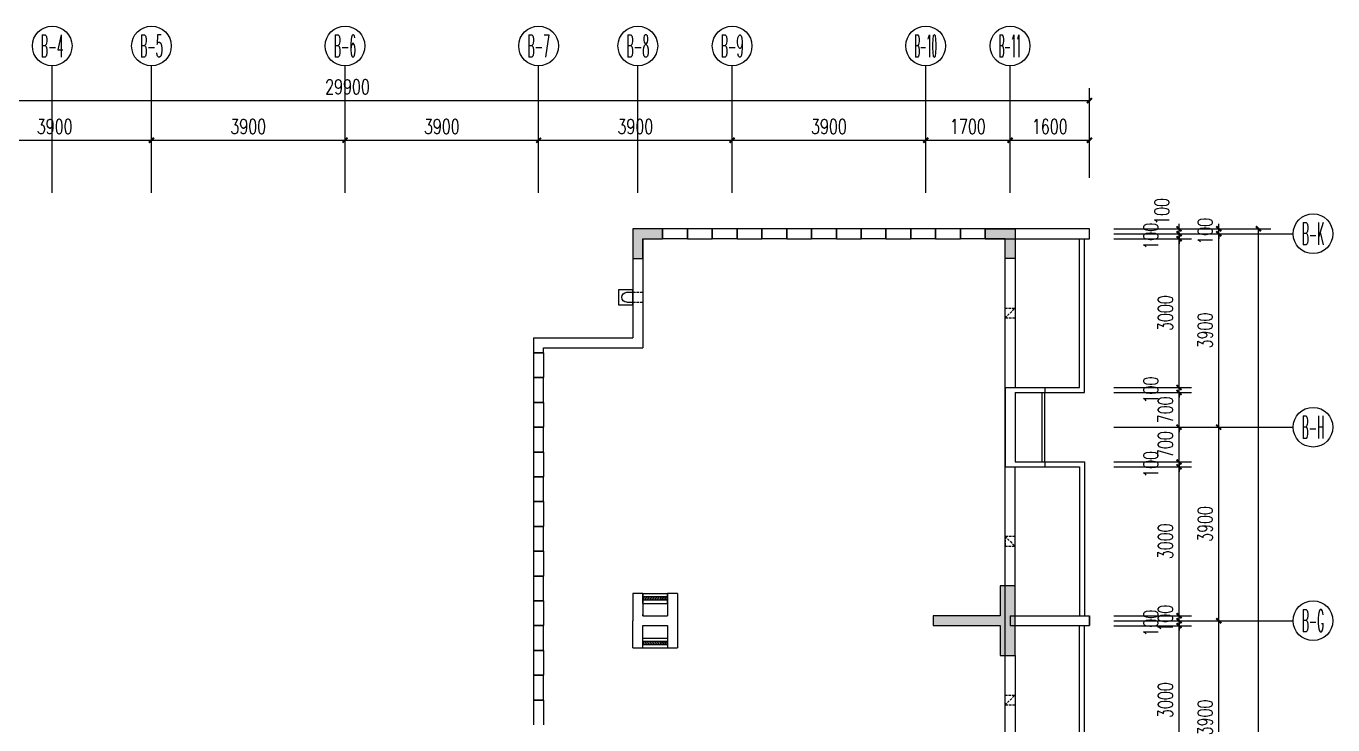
# Model space of a CAD drawing. Extents: x -41969 to 449372, y 65390 to 759577.
# Drawn here: x 383362 to 409691, y 728532 to 742617 of the extents above; entities that cross this region are included whole.
import ezdxf
from ezdxf.enums import TextEntityAlignment as Align

# ---------------------------------------------------------------- set-up
doc = ezdxf.new("R2010")
doc.units = 0
doc.header["$LTSCALE"] = 1000
doc.header["$MEASUREMENT"] = 0
doc.linetypes.add('DASH', pattern=[0.35, 0.25, -0.1])
for name, color, linetype in [('AXIS', 253, 'Continuous'), ('jg新结构柱', 9, 'Continuous'), ('jz', 7, 'Continuous'), ('WALL', 7, 'Continuous'), ('WINDOW', 2, 'Continuous'), ('结构柱', 8, 'Continuous')]:
    doc.layers.add(name, color=color, linetype=linetype)
doc.styles.add('_TCH_AXIS', font='COMPLEX', dxfattribs={"bigfont": 'GBCBIG'})
doc.styles.add('_TCH_DIM_T3', font='SIMPLEX', dxfattribs={"width": 0.705882, "bigfont": 'GBCBIG'})
doc.dimstyles.new('_TCH_ARCH&&100', dxfattribs={"dimtxt": 297.5, "dimasz": 100, "dimexe": 250, "dimexo": 300, "dimgap": 126.25, "dimtad": 1, "dimdec": 0, "dimzin": 0, "dimdsep": 46, "dimtxsty": '_TCH_DIM_T3', "dimblk": 'ARCHTICK', "dimcen": 0.09, "dimclrt": 7, "dimazin": 2, "dimtfac": 1, "dimtdec": 0, "dimtix": 1, "dimtmove": 2, "dimatfit": 3, "dimfxl": 0, "dimtolj": 1, "dimtzin": 0, "dimarcsym": 0})

# ---------------------------------------------------------------- blocks, each defined once
blk = doc.blocks.new('A$C48E458F6')
at = {"linetype": 'DASH', "ltscale": 0.2}
for p, q in [((-100, -7), (-100, 187)), ((100, -7), (100, 187))]:
    blk.add_line(p, q, dxfattribs=at)
for p, q in [((-100, -130), (-100, -7)), ((100, -130), (100, -7))]:
    blk.add_line(p, q)
blk.add_lwpolyline([(-150, -7), (150, -7), (150, -300), (-150, -300)], close=True)
blk.add_arc((0, -130), 100, 180, 0)
blk = doc.blocks.new('_ArchTick')
at = {"color": 0, "linetype": 'ByBlock', "const_width": 0.4}
blk.add_lwpolyline([(-0.5, -0.5), (0.5, 0.5)], dxfattribs=at)
blk = doc.blocks.new('*D139')
at = {"layer": 'AXIS', "color": 0, "lineweight": -2}
for p, q in [((405277, 730532), (406841, 730532)), ((406591, 727532), (406591, 730532)), ((405277, 727532), (406841, 727532))]:
    blk.add_line(p, q, dxfattribs=at)
at = {"layer": 'Defpoints', "color": 0}
for p in [(404977, 730532), (406591, 730532), (404977, 727532)]:
    blk.add_point(p, dxfattribs=at)
at = {"layer": 'AXIS', "color": 0, "lineweight": -2, "xscale": 100, "yscale": 100, "zscale": 100}
for p, rotation in [((406591, 730532), 90), ((406591, 727532), 270)]:
    blk.add_blockref('_ArchTick', p, dxfattribs=dict(at, rotation=rotation))
at = {"layer": 'AXIS', "color": 7, "insert": (406316, 729032), "char_height": 297.5, "attachment_point": 5, "rotation": 90, "style": '_TCH_DIM_T3'}
blk.add_mtext('\\A1;3000', dxfattribs=at)
blk = doc.blocks.new('*D140')
at = {"layer": 'AXIS', "color": 0, "lineweight": -2}
for p, q in [((405277, 730632), (406841, 730632)), ((406591, 730632), (406591, 730732)), ((406591, 730532), (406591, 730632)), ((405277, 730532), (406841, 730532)), ((406591, 730532), (406591, 730432))]:
    blk.add_line(p, q, dxfattribs=at)
at = {"layer": 'Defpoints', "color": 0}
for p in [(404977, 730632), (406591, 730632), (404977, 730532)]:
    blk.add_point(p, dxfattribs=at)
at = {"layer": 'AXIS', "color": 0, "lineweight": -2, "xscale": 100, "yscale": 100, "zscale": 100}
for p, rotation in [((406591, 730632), 270), ((406591, 730532), 90)]:
    blk.add_blockref('_ArchTick', p, dxfattribs=dict(at, rotation=rotation))
at = {"layer": 'AXIS', "color": 7, "insert": (406023, 730582), "char_height": 297.5, "attachment_point": 5, "rotation": 90, "style": '_TCH_DIM_T3'}
blk.add_mtext('\\A1;100', dxfattribs=at)
blk = doc.blocks.new('*D141')
at = {"layer": 'AXIS', "color": 0, "lineweight": -2}
for p, q in [((405277, 730732), (406841, 730732)), ((405277, 730632), (406841, 730632)), ((406591, 730732), (406591, 730832)), ((406591, 730632), (406591, 730732)), ((406591, 730632), (406591, 730532))]:
    blk.add_line(p, q, dxfattribs=at)
at = {"layer": 'Defpoints', "color": 0}
for p in [(404977, 730732), (404977, 730632), (406591, 730732)]:
    blk.add_point(p, dxfattribs=at)
at = {"layer": 'AXIS', "color": 0, "lineweight": -2, "xscale": 100, "yscale": 100, "zscale": 100}
for p, rotation in [((406591, 730732), 270), ((406591, 730632), 90)]:
    blk.add_blockref('_ArchTick', p, dxfattribs=dict(at, rotation=rotation))
at = {"layer": 'AXIS', "color": 7, "insert": (406316, 730682), "char_height": 297.5, "attachment_point": 5, "rotation": 90, "style": '_TCH_DIM_T3'}
blk.add_mtext('\\A1;100', dxfattribs=at)
blk = doc.blocks.new('*D142')
at = {"layer": 'AXIS', "color": 0, "lineweight": -2}
for p, q in [((405277, 733732), (406841, 733732)), ((406591, 730732), (406591, 733732)), ((405277, 730732), (406841, 730732))]:
    blk.add_line(p, q, dxfattribs=at)
at = {"layer": 'Defpoints', "color": 0}
for p in [(404977, 733732), (406591, 733732), (404977, 730732)]:
    blk.add_point(p, dxfattribs=at)
at = {"layer": 'AXIS', "color": 0, "lineweight": -2, "xscale": 100, "yscale": 100, "zscale": 100}
for p, rotation in [((406591, 733732), 90), ((406591, 730732), 270)]:
    blk.add_blockref('_ArchTick', p, dxfattribs=dict(at, rotation=rotation))
at = {"layer": 'AXIS', "color": 7, "insert": (406316, 732232), "char_height": 297.5, "attachment_point": 5, "rotation": 90, "style": '_TCH_DIM_T3'}
blk.add_mtext('\\A1;3000', dxfattribs=at)
blk = doc.blocks.new('*D143')
at = {"layer": 'AXIS', "color": 0, "lineweight": -2}
for p, q in [((405277, 733832), (406841, 733832)), ((406591, 733832), (406591, 733932)), ((406591, 733732), (406591, 733832)), ((405277, 733732), (406841, 733732)), ((406591, 733732), (406591, 733632))]:
    blk.add_line(p, q, dxfattribs=at)
at = {"layer": 'Defpoints', "color": 0}
for p in [(404977, 733832), (406591, 733832), (404977, 733732)]:
    blk.add_point(p, dxfattribs=at)
at = {"layer": 'AXIS', "color": 0, "lineweight": -2, "xscale": 100, "yscale": 100, "zscale": 100}
for p, rotation in [((406591, 733832), 270), ((406591, 733732), 90)]:
    blk.add_blockref('_ArchTick', p, dxfattribs=dict(at, rotation=rotation))
at = {"layer": 'AXIS', "color": 7, "insert": (406023, 733782), "char_height": 297.5, "attachment_point": 5, "rotation": 90, "style": '_TCH_DIM_T3'}
blk.add_mtext('\\A1;100', dxfattribs=at)
blk = doc.blocks.new('*D144')
at = {"layer": 'AXIS', "color": 0, "lineweight": -2}
for p, q in [((406591, 734532), (406591, 734632)), ((405277, 734532), (406841, 734532)), ((406591, 733832), (406591, 734532)), ((405277, 733832), (406841, 733832)), ((406591, 733832), (406591, 733732))]:
    blk.add_line(p, q, dxfattribs=at)
at = {"layer": 'Defpoints', "color": 0}
for p in [(404977, 734532), (406591, 734532), (404977, 733832)]:
    blk.add_point(p, dxfattribs=at)
at = {"layer": 'AXIS', "color": 0, "lineweight": -2, "xscale": 100, "yscale": 100, "zscale": 100}
for p, rotation in [((406591, 734532), 270), ((406591, 733832), 90)]:
    blk.add_blockref('_ArchTick', p, dxfattribs=dict(at, rotation=rotation))
at = {"layer": 'AXIS', "color": 7, "insert": (406316, 734182), "char_height": 297.5, "attachment_point": 5, "rotation": 90, "style": '_TCH_DIM_T3'}
blk.add_mtext('\\A1;700', dxfattribs=at)
blk = doc.blocks.new('*D145')
at = {"layer": 'AXIS', "color": 0, "lineweight": -2}
for p, q in [((405277, 735232), (406841, 735232)), ((406591, 735232), (406591, 735332)), ((406591, 734532), (406591, 735232)), ((405277, 734532), (406841, 734532)), ((406591, 734532), (406591, 734432))]:
    blk.add_line(p, q, dxfattribs=at)
at = {"layer": 'Defpoints', "color": 0}
for p in [(404977, 735232), (406591, 735232), (404977, 734532)]:
    blk.add_point(p, dxfattribs=at)
at = {"layer": 'AXIS', "color": 0, "lineweight": -2, "xscale": 100, "yscale": 100, "zscale": 100}
for p, rotation in [((406591, 735232), 270), ((406591, 734532), 90)]:
    blk.add_blockref('_ArchTick', p, dxfattribs=dict(at, rotation=rotation))
at = {"layer": 'AXIS', "color": 7, "insert": (406316, 734882), "char_height": 297.5, "attachment_point": 5, "rotation": 90, "style": '_TCH_DIM_T3'}
blk.add_mtext('\\A1;700', dxfattribs=at)
blk = doc.blocks.new('*D146')
at = {"layer": 'AXIS', "color": 0, "lineweight": -2}
for p, q in [((406591, 735332), (406591, 735432)), ((405277, 735332), (406841, 735332)), ((405277, 735232), (406841, 735232)), ((406591, 735232), (406591, 735332)), ((406591, 735232), (406591, 735132))]:
    blk.add_line(p, q, dxfattribs=at)
at = {"layer": 'Defpoints', "color": 0}
for p in [(404977, 735332), (404977, 735232), (406591, 735332)]:
    blk.add_point(p, dxfattribs=at)
at = {"layer": 'AXIS', "color": 0, "lineweight": -2, "xscale": 100, "yscale": 100, "zscale": 100}
for p, rotation in [((406591, 735332), 270), ((406591, 735232), 90)]:
    blk.add_blockref('_ArchTick', p, dxfattribs=dict(at, rotation=rotation))
at = {"layer": 'AXIS', "color": 7, "insert": (406023, 735282), "char_height": 297.5, "attachment_point": 5, "rotation": 90, "style": '_TCH_DIM_T3'}
blk.add_mtext('\\A1;100', dxfattribs=at)
blk = doc.blocks.new('*D147')
at = {"layer": 'AXIS', "color": 0, "lineweight": -2}
for p, q in [((405277, 738332), (406841, 738332)), ((406591, 735332), (406591, 738332)), ((405277, 735332), (406841, 735332))]:
    blk.add_line(p, q, dxfattribs=at)
at = {"layer": 'Defpoints', "color": 0}
for p in [(404977, 738332), (406591, 738332), (404977, 735332)]:
    blk.add_point(p, dxfattribs=at)
at = {"layer": 'AXIS', "color": 0, "lineweight": -2, "xscale": 100, "yscale": 100, "zscale": 100}
for p, rotation in [((406591, 738332), 90), ((406591, 735332), 270)]:
    blk.add_blockref('_ArchTick', p, dxfattribs=dict(at, rotation=rotation))
at = {"layer": 'AXIS', "color": 7, "insert": (406316, 736832), "char_height": 297.5, "attachment_point": 5, "rotation": 90, "style": '_TCH_DIM_T3'}
blk.add_mtext('\\A1;3000', dxfattribs=at)
blk = doc.blocks.new('*D148')
at = {"layer": 'AXIS', "color": 0, "lineweight": -2}
for p, q in [((406591, 738432), (406591, 738532)), ((405277, 738432), (406841, 738432)), ((405277, 738332), (406841, 738332)), ((406591, 738332), (406591, 738432)), ((406591, 738332), (406591, 738232))]:
    blk.add_line(p, q, dxfattribs=at)
at = {"layer": 'Defpoints', "color": 0}
for p in [(404977, 738432), (404977, 738332), (406591, 738432)]:
    blk.add_point(p, dxfattribs=at)
at = {"layer": 'AXIS', "color": 0, "lineweight": -2, "xscale": 100, "yscale": 100, "zscale": 100}
for p, rotation in [((406591, 738432), 270), ((406591, 738332), 90)]:
    blk.add_blockref('_ArchTick', p, dxfattribs=dict(at, rotation=rotation))
at = {"layer": 'AXIS', "color": 7, "insert": (406023, 738382), "char_height": 297.5, "attachment_point": 5, "rotation": 90, "style": '_TCH_DIM_T3'}
blk.add_mtext('\\A1;100', dxfattribs=at)
blk = doc.blocks.new('*D149')
at = {"layer": 'AXIS', "color": 0, "lineweight": -2}
for p, q in [((405277, 738532), (406841, 738532)), ((406591, 738532), (406591, 738632)), ((406591, 738432), (406591, 738532)), ((405277, 738432), (406841, 738432)), ((406591, 738432), (406591, 738332))]:
    blk.add_line(p, q, dxfattribs=at)
at = {"layer": 'Defpoints', "color": 0}
for p in [(404977, 738532), (406591, 738532), (404977, 738432)]:
    blk.add_point(p, dxfattribs=at)
at = {"layer": 'AXIS', "color": 0, "lineweight": -2, "xscale": 100, "yscale": 100, "zscale": 100}
for p, rotation in [((406591, 738532), 270), ((406591, 738432), 90)]:
    blk.add_blockref('_ArchTick', p, dxfattribs=dict(at, rotation=rotation))
at = {"layer": 'AXIS', "color": 7, "insert": (406246, 738882), "char_height": 297.5, "attachment_point": 5, "rotation": 90, "style": '_TCH_DIM_T3'}
blk.add_mtext('\\A1;100', dxfattribs=at)
blk = doc.blocks.new('*D266')
at = {"layer": 'AXIS', "color": 0, "lineweight": -2}
for p, q in [((381987, 739557), (381987, 740567)), ((385887, 739557), (385887, 740567)), ((381987, 740317), (385887, 740317))]:
    blk.add_line(p, q, dxfattribs=at)
at = {"layer": 'Defpoints', "color": 0}
for p in [(385887, 740317), (381987, 739257), (385887, 739257)]:
    blk.add_point(p, dxfattribs=at)
at = {"layer": 'AXIS', "color": 0, "lineweight": -2, "xscale": 100, "yscale": 100, "zscale": 100, "rotation": 180}
blk.add_blockref('_ArchTick', (381987, 740317), dxfattribs=at)
at = {"layer": 'AXIS', "color": 0, "lineweight": -2, "xscale": 100, "yscale": 100, "zscale": 100}
blk.add_blockref('_ArchTick', (385887, 740317), dxfattribs=at)
at = {"layer": 'AXIS', "color": 7, "insert": (383937, 740592), "char_height": 297.5, "attachment_point": 5, "style": '_TCH_DIM_T3'}
blk.add_mtext('\\A1;3900', dxfattribs=at)
blk = doc.blocks.new('*D267')
at = {"layer": 'AXIS', "color": 0, "lineweight": -2}
for p, q in [((385887, 739557), (385887, 740567)), ((389787, 739557), (389787, 740567)), ((385887, 740317), (389787, 740317))]:
    blk.add_line(p, q, dxfattribs=at)
at = {"layer": 'Defpoints', "color": 0}
for p in [(389787, 740317), (385887, 739257), (389787, 739257)]:
    blk.add_point(p, dxfattribs=at)
at = {"layer": 'AXIS', "color": 0, "lineweight": -2, "xscale": 100, "yscale": 100, "zscale": 100, "rotation": 180}
blk.add_blockref('_ArchTick', (385887, 740317), dxfattribs=at)
at = {"layer": 'AXIS', "color": 0, "lineweight": -2, "xscale": 100, "yscale": 100, "zscale": 100}
blk.add_blockref('_ArchTick', (389787, 740317), dxfattribs=at)
at = {"layer": 'AXIS', "color": 7, "insert": (387837, 740592), "char_height": 297.5, "attachment_point": 5, "style": '_TCH_DIM_T3'}
blk.add_mtext('\\A1;3900', dxfattribs=at)
blk = doc.blocks.new('*D268')
at = {"layer": 'AXIS', "color": 0, "lineweight": -2}
for p, q in [((389787, 739557), (389787, 740567)), ((393687, 739557), (393687, 740567)), ((389787, 740317), (393687, 740317))]:
    blk.add_line(p, q, dxfattribs=at)
at = {"layer": 'Defpoints', "color": 0}
for p in [(393687, 740317), (389787, 739257), (393687, 739257)]:
    blk.add_point(p, dxfattribs=at)
at = {"layer": 'AXIS', "color": 0, "lineweight": -2, "xscale": 100, "yscale": 100, "zscale": 100, "rotation": 180}
blk.add_blockref('_ArchTick', (389787, 740317), dxfattribs=at)
at = {"layer": 'AXIS', "color": 0, "lineweight": -2, "xscale": 100, "yscale": 100, "zscale": 100}
blk.add_blockref('_ArchTick', (393687, 740317), dxfattribs=at)
at = {"layer": 'AXIS', "color": 7, "insert": (391737, 740592), "char_height": 297.5, "attachment_point": 5, "style": '_TCH_DIM_T3'}
blk.add_mtext('\\A1;3900', dxfattribs=at)
blk = doc.blocks.new('*D269')
at = {"layer": 'AXIS', "color": 0, "lineweight": -2}
for p, q in [((393687, 739557), (393687, 740567)), ((397587, 739557), (397587, 740567)), ((393687, 740317), (397587, 740317))]:
    blk.add_line(p, q, dxfattribs=at)
at = {"layer": 'Defpoints', "color": 0}
for p in [(397587, 740317), (393687, 739257), (397587, 739257)]:
    blk.add_point(p, dxfattribs=at)
at = {"layer": 'AXIS', "color": 0, "lineweight": -2, "xscale": 100, "yscale": 100, "zscale": 100, "rotation": 180}
blk.add_blockref('_ArchTick', (393687, 740317), dxfattribs=at)
at = {"layer": 'AXIS', "color": 0, "lineweight": -2, "xscale": 100, "yscale": 100, "zscale": 100}
blk.add_blockref('_ArchTick', (397587, 740317), dxfattribs=at)
at = {"layer": 'AXIS', "color": 7, "insert": (395637, 740592), "char_height": 297.5, "attachment_point": 5, "style": '_TCH_DIM_T3'}
blk.add_mtext('\\A1;3900', dxfattribs=at)
blk = doc.blocks.new('*D270')
at = {"layer": 'AXIS', "color": 0, "lineweight": -2}
for p, q in [((397587, 739557), (397587, 740567)), ((401487, 739557), (401487, 740567)), ((397587, 740317), (401487, 740317))]:
    blk.add_line(p, q, dxfattribs=at)
at = {"layer": 'Defpoints', "color": 0}
for p in [(401487, 740317), (397587, 739257), (401487, 739257)]:
    blk.add_point(p, dxfattribs=at)
at = {"layer": 'AXIS', "color": 0, "lineweight": -2, "xscale": 100, "yscale": 100, "zscale": 100, "rotation": 180}
blk.add_blockref('_ArchTick', (397587, 740317), dxfattribs=at)
at = {"layer": 'AXIS', "color": 0, "lineweight": -2, "xscale": 100, "yscale": 100, "zscale": 100}
blk.add_blockref('_ArchTick', (401487, 740317), dxfattribs=at)
at = {"layer": 'AXIS', "color": 7, "insert": (399537, 740592), "char_height": 297.5, "attachment_point": 5, "style": '_TCH_DIM_T3'}
blk.add_mtext('\\A1;3900', dxfattribs=at)
blk = doc.blocks.new('*D271')
at = {"layer": 'AXIS', "color": 0, "lineweight": -2}
for p, q in [((401487, 739557), (401487, 740567)), ((403187, 739557), (403187, 740567)), ((401487, 740317), (403187, 740317))]:
    blk.add_line(p, q, dxfattribs=at)
at = {"layer": 'Defpoints', "color": 0}
for p in [(403187, 740317), (401487, 739257), (403187, 739257)]:
    blk.add_point(p, dxfattribs=at)
at = {"layer": 'AXIS', "color": 0, "lineweight": -2, "xscale": 100, "yscale": 100, "zscale": 100, "rotation": 180}
blk.add_blockref('_ArchTick', (401487, 740317), dxfattribs=at)
at = {"layer": 'AXIS', "color": 0, "lineweight": -2, "xscale": 100, "yscale": 100, "zscale": 100}
blk.add_blockref('_ArchTick', (403187, 740317), dxfattribs=at)
at = {"layer": 'AXIS', "color": 7, "insert": (402337, 740592), "char_height": 297.5, "attachment_point": 5, "style": '_TCH_DIM_T3'}
blk.add_mtext('\\A1;1700', dxfattribs=at)
blk = doc.blocks.new('*D272')
at = {"layer": 'AXIS', "color": 0, "lineweight": -2}
for p, q in [((403187, 739557), (403187, 740567)), ((404787, 739557), (404787, 740567)), ((403187, 740317), (404787, 740317))]:
    blk.add_line(p, q, dxfattribs=at)
at = {"layer": 'Defpoints', "color": 0}
for p in [(404787, 740317), (403187, 739257), (404787, 739257)]:
    blk.add_point(p, dxfattribs=at)
at = {"layer": 'AXIS', "color": 0, "lineweight": -2, "xscale": 100, "yscale": 100, "zscale": 100, "rotation": 180}
blk.add_blockref('_ArchTick', (403187, 740317), dxfattribs=at)
at = {"layer": 'AXIS', "color": 0, "lineweight": -2, "xscale": 100, "yscale": 100, "zscale": 100}
blk.add_blockref('_ArchTick', (404787, 740317), dxfattribs=at)
at = {"layer": 'AXIS', "color": 7, "insert": (403987, 740592), "char_height": 297.5, "attachment_point": 5, "style": '_TCH_DIM_T3'}
blk.add_mtext('\\A1;1600', dxfattribs=at)
blk = doc.blocks.new('*D273')
at = {"layer": 'AXIS', "color": 0, "lineweight": -2}
for p, q in [((374887, 739557), (374887, 741367)), ((404787, 739557), (404787, 741367)), ((374887, 741117), (404787, 741117))]:
    blk.add_line(p, q, dxfattribs=at)
at = {"layer": 'Defpoints', "color": 0}
for p in [(404787, 741117), (374887, 739257), (404787, 739257)]:
    blk.add_point(p, dxfattribs=at)
at = {"layer": 'AXIS', "color": 0, "lineweight": -2, "xscale": 100, "yscale": 100, "zscale": 100, "rotation": 180}
blk.add_blockref('_ArchTick', (374887, 741117), dxfattribs=at)
at = {"layer": 'AXIS', "color": 0, "lineweight": -2, "xscale": 100, "yscale": 100, "zscale": 100}
blk.add_blockref('_ArchTick', (404787, 741117), dxfattribs=at)
at = {"layer": 'AXIS', "color": 7, "insert": (389837, 741392), "char_height": 297.5, "attachment_point": 5, "style": '_TCH_DIM_T3'}
blk.add_mtext('\\A1;29900', dxfattribs=at)
blk = doc.blocks.new('*D288')
at = {"layer": 'AXIS', "color": 0, "lineweight": -2}
for p, q in [((406077, 730632), (407641, 730632)), ((407391, 726732), (407391, 730632)), ((406077, 726732), (407641, 726732))]:
    blk.add_line(p, q, dxfattribs=at)
at = {"layer": 'Defpoints', "color": 0}
for p in [(405777, 730632), (407391, 730632), (405777, 726732)]:
    blk.add_point(p, dxfattribs=at)
at = {"layer": 'AXIS', "color": 0, "lineweight": -2, "xscale": 100, "yscale": 100, "zscale": 100}
for p, rotation in [((407391, 730632), 90), ((407391, 726732), 270)]:
    blk.add_blockref('_ArchTick', p, dxfattribs=dict(at, rotation=rotation))
at = {"layer": 'AXIS', "color": 7, "insert": (407116, 728682), "char_height": 297.5, "attachment_point": 5, "rotation": 90, "style": '_TCH_DIM_T3'}
blk.add_mtext('\\A1;3900', dxfattribs=at)
blk = doc.blocks.new('*D289')
at = {"layer": 'AXIS', "color": 0, "lineweight": -2}
for p, q in [((406077, 734532), (407641, 734532)), ((407391, 730632), (407391, 734532)), ((406077, 730632), (407641, 730632))]:
    blk.add_line(p, q, dxfattribs=at)
at = {"layer": 'Defpoints', "color": 0}
for p in [(405777, 734532), (407391, 734532), (405777, 730632)]:
    blk.add_point(p, dxfattribs=at)
at = {"layer": 'AXIS', "color": 0, "lineweight": -2, "xscale": 100, "yscale": 100, "zscale": 100}
for p, rotation in [((407391, 734532), 90), ((407391, 730632), 270)]:
    blk.add_blockref('_ArchTick', p, dxfattribs=dict(at, rotation=rotation))
at = {"layer": 'AXIS', "color": 7, "insert": (407116, 732582), "char_height": 297.5, "attachment_point": 5, "rotation": 90, "style": '_TCH_DIM_T3'}
blk.add_mtext('\\A1;3900', dxfattribs=at)
blk = doc.blocks.new('*D290')
at = {"layer": 'AXIS', "color": 0, "lineweight": -2}
for p, q in [((406077, 738432), (407641, 738432)), ((407391, 734532), (407391, 738432)), ((406077, 734532), (407641, 734532))]:
    blk.add_line(p, q, dxfattribs=at)
at = {"layer": 'Defpoints', "color": 0}
for p in [(405777, 738432), (407391, 738432), (405777, 734532)]:
    blk.add_point(p, dxfattribs=at)
at = {"layer": 'AXIS', "color": 0, "lineweight": -2, "xscale": 100, "yscale": 100, "zscale": 100}
for p, rotation in [((407391, 738432), 90), ((407391, 734532), 270)]:
    blk.add_blockref('_ArchTick', p, dxfattribs=dict(at, rotation=rotation))
at = {"layer": 'AXIS', "color": 7, "insert": (407116, 736482), "char_height": 297.5, "attachment_point": 5, "rotation": 90, "style": '_TCH_DIM_T3'}
blk.add_mtext('\\A1;3900', dxfattribs=at)
blk = doc.blocks.new('*D291')
at = {"layer": 'AXIS', "color": 0, "lineweight": -2}
for p, q in [((406077, 738532), (407641, 738532)), ((407391, 738532), (407391, 738632)), ((407391, 738432), (407391, 738532)), ((406077, 738432), (407641, 738432)), ((407391, 738432), (407391, 738332))]:
    blk.add_line(p, q, dxfattribs=at)
at = {"layer": 'Defpoints', "color": 0}
for p in [(405777, 738532), (407391, 738532), (405777, 738432)]:
    blk.add_point(p, dxfattribs=at)
at = {"layer": 'AXIS', "color": 0, "lineweight": -2, "xscale": 100, "yscale": 100, "zscale": 100}
for p, rotation in [((407391, 738532), 270), ((407391, 738432), 90)]:
    blk.add_blockref('_ArchTick', p, dxfattribs=dict(at, rotation=rotation))
at = {"layer": 'AXIS', "color": 7, "insert": (407116, 738482), "char_height": 297.5, "attachment_point": 5, "rotation": 90, "style": '_TCH_DIM_T3'}
blk.add_mtext('\\A1;100', dxfattribs=at)
blk = doc.blocks.new('*D292')
at = {"layer": 'AXIS', "color": 0, "lineweight": -2}
for p, q in [((406077, 738532), (408441, 738532)), ((408191, 709932), (408191, 738532)), ((406077, 709932), (408441, 709932))]:
    blk.add_line(p, q, dxfattribs=at)
at = {"layer": 'Defpoints', "color": 0}
for p in [(405777, 738532), (408191, 738532), (405777, 709932)]:
    blk.add_point(p, dxfattribs=at)
at = {"layer": 'AXIS', "color": 0, "lineweight": -2, "xscale": 100, "yscale": 100, "zscale": 100}
for p, rotation in [((408191, 738532), 90), ((408191, 709932), 270)]:
    blk.add_blockref('_ArchTick', p, dxfattribs=dict(at, rotation=rotation))
at = {"layer": 'AXIS', "color": 7, "insert": (407916, 724232), "char_height": 297.5, "attachment_point": 5, "rotation": 90, "style": '_TCH_DIM_T3'}
blk.add_mtext('\\A1;28600', dxfattribs=at)
blk = doc.blocks.new('$WINLIB2D$00000039')
at = {"color": 0}
for points in [[(-0.5, 0.5), (-0.5, -0.5)], [(0.5, 0.5), (-0.5, 0.5)], [(-0.5, 0.167), (0.5, 0.167)], [(-0.452, -0.167), (-0.5, 0.084)], [(-0.384, -0.167), (-0.448, 0.167)], [(-0.316, -0.167), (-0.38, 0.167)], [(-0.248, -0.167), (-0.312, 0.167)], [(-0.18, -0.167), (-0.244, 0.167)], [(-0.112, -0.167), (-0.176, 0.167)], [(-0.044, -0.167), (-0.108, 0.167)], [(0.024, -0.167), (-0.04, 0.167)], [(0.092, -0.167), (0.028, 0.167)], [(0.16, -0.167), (0.096, 0.167)], [(0.228, -0.167), (0.164, 0.167)], [(0.296, -0.167), (0.232, 0.167)], [(0.364, -0.167), (0.3, 0.167)], [(0.432, -0.167), (0.368, 0.167)], [(0.5, -0.167), (0.436, 0.167)], [(0.5, -0.5), (0.5, 0.5)], [(-0.5, -0.167), (0.5, -0.167)], [(0.5, -0.5), (-0.5, -0.5)]]:
    blk.add_lwpolyline(points, dxfattribs=at)

msp = doc.modelspace()

# ---------------------------------------------------------------- hatches: boundary and pattern name
at = {"layer": 'jg新结构柱'}
h = msp.add_hatch(color=256, dxfattribs=at)
h.paths.add_polyline_path([(403286.9, 738532.2), (403286.9, 737932.2), (403086.9, 737932.2), (403086.9, 738332.2), (402686.9, 738332.2), (402686.9, 738532.2)])
h.paths.add_polyline_path([(401636.9, 730732.2), (401636.9, 730532.2), (402986.9, 730532.2), (402986.9, 729932.2), (403286.9, 729932.2), (403286.9, 731332.2), (402986.9, 731332.2), (402986.9, 730732.2)])
h.paths.add_polyline_path([(395586.9, 738532.2), (395586.9, 737932.2), (395786.9, 737932.2), (395786.9, 738332.2), (396186.9, 738332.2), (396186.9, 738532.2)])

# ---------------------------------------------------------------- linework, layer by layer
at = {"layer": 'AXIS'}
for p, q in [((383886.9, 739257), (383886.9, 741817.2)), ((385886.9, 739257), (385886.9, 741817.2)), ((389786.9, 739257), (389786.9, 741817.2)), ((393686.9, 739257), (393686.9, 741817.2)), ((395686.9, 739257), (395686.9, 741817.2)), ((397586.9, 739257), (397586.9, 741817.2)), ((401486.9, 739257), (401486.9, 741817.2)), ((403186.9, 739257), (403186.9, 741817.2)), ((405776.8, 738432.2), (408890.8, 738432.2)), ((405776.8, 734532.2), (408890.8, 734532.2)), ((405776.8, 730632.2), (408890.8, 730632.2))]:
    msp.add_line(p, q, dxfattribs=at)
for centre in [(383886.9, 742217.2), (385886.9, 742217.2), (389786.9, 742217.2), (393686.9, 742217.2), (395686.9, 742217.2), (397586.9, 742217.2), (401486.9, 742217.2), (403186.9, 742217.2), (409290.8, 738432.2), (409290.8, 734532.2), (409290.8, 730632.2)]:
    msp.add_circle(centre, 400, dxfattribs=at)
at = {"layer": 'jg新结构柱'}
for points in [[(395586.9, 738532.2), (395586.9, 737932.2), (395786.9, 737932.2), (395786.9, 738332.2), (396186.9, 738332.2), (396186.9, 738532.2)], [(403286.9, 738532.2), (403286.9, 737932.2), (403086.9, 737932.2), (403086.9, 738332.2), (402686.9, 738332.2), (402686.9, 738532.2)], [(401636.9, 730732.2), (401636.9, 730532.2), (402986.9, 730532.2), (402986.9, 729932.2), (403286.9, 729932.2), (403286.9, 731332.2), (402986.9, 731332.2), (402986.9, 730732.2)]]:
    msp.add_lwpolyline(points, close=True, dxfattribs=at)
at = {"layer": 'WALL'}
for p, q in [((396186.9, 738532.2), (395586.9, 738532.2)), ((395586.9, 738532.2), (395586.9, 736332.2)), ((396186.9, 738332.2), (396186.9, 738532.2)), ((397186.9, 738532.2), (396686.9, 738532.2)), ((396686.9, 738532.2), (396686.9, 738332.2)), ((397186.9, 738332.2), (397186.9, 738532.2)), ((398186.9, 738532.2), (397686.9, 738532.2)), ((397686.9, 738532.2), (397686.9, 738332.2)), ((398186.9, 738332.2), (398186.9, 738532.2)), ((399186.9, 738532.2), (398686.9, 738532.2)), ((398686.9, 738532.2), (398686.9, 738332.2)), ((399186.9, 738332.2), (399186.9, 738532.2)), ((400186.9, 738532.2), (399686.9, 738532.2)), ((399686.9, 738532.2), (399686.9, 738332.2)), ((400186.9, 738332.2), (400186.9, 738532.2)), ((401186.9, 738532.2), (400686.9, 738532.2)), ((400686.9, 738532.2), (400686.9, 738332.2)), ((401186.9, 738332.2), (401186.9, 738532.2)), ((402186.9, 738532.2), (401686.9, 738532.2)), ((401686.9, 738532.2), (401686.9, 738332.2)), ((402186.9, 738332.2), (402186.9, 738532.2)), ((404786.9, 738532.2), (402686.9, 738532.2)), ((402686.9, 738532.2), (402686.9, 738332.2)), ((404786.9, 738332.2), (404786.9, 738532.2)), ((395786.9, 738332.2), (396186.9, 738332.2)), ((395786.9, 738332.2), (395786.9, 736132.2)), ((396686.9, 738332.2), (397186.9, 738332.2)), ((397686.9, 738332.2), (398186.9, 738332.2)), ((398686.9, 738332.2), (399186.9, 738332.2)), ((399686.9, 738332.2), (400186.9, 738332.2)), ((400686.9, 738332.2), (401186.9, 738332.2)), ((401686.9, 738332.2), (402186.9, 738332.2)), ((402686.9, 738332.2), (404786.9, 738332.2)), ((393586.9, 736332.2), (393586.9, 736032.2)), ((393586.9, 736332.2), (395586.9, 736332.2)), ((393586.9, 736032.2), (393786.9, 736032.2)), ((393786.9, 736032.2), (393786.9, 736132.2)), ((393786.9, 736132.2), (395786.9, 736132.2)), ((393586.9, 735532.2), (393586.9, 735032.2)), ((393786.9, 735532.2), (393586.9, 735532.2)), ((393786.9, 735032.2), (393786.9, 735532.2)), ((403086.9, 735332.2), (403886.9, 735332.2)), ((403086.9, 735332.2), (403086.9, 733732.2)), ((403286.9, 735232.2), (403886.9, 735232.2)), ((403286.9, 735232.2), (403286.9, 733832.2)), ((403886.9, 735332.2), (403886.9, 735232.2)), ((403886.9, 735332.2), (403886.9, 735332.2)), ((403886.9, 735332.2), (403886.9, 735232.2)), ((403886.9, 735332.2), (403886.9, 735232.2)), ((393586.9, 735032.2), (393786.9, 735032.2)), ((393586.9, 734532.2), (393586.9, 734032.2)), ((393786.9, 734532.2), (393586.9, 734532.2)), ((393786.9, 734032.2), (393786.9, 734532.2)), ((393586.9, 734032.2), (393786.9, 734032.2)), ((403286.9, 733832.2), (403886.9, 733832.2)), ((403886.9, 733832.2), (403886.9, 733732.2)), ((403886.9, 733832.2), (403886.9, 733832.2)), ((403886.9, 733832.2), (403886.9, 733732.2)), ((403886.9, 733832.2), (403886.9, 733732.2)), ((393586.9, 733532.2), (393586.9, 733032.2)), ((393786.9, 733532.2), (393586.9, 733532.2)), ((393786.9, 733032.2), (393786.9, 733532.2)), ((403086.9, 733732.2), (403886.9, 733732.2)), ((393586.9, 733032.2), (393786.9, 733032.2)), ((393586.9, 732532.2), (393586.9, 732032.2)), ((393786.9, 732532.2), (393586.9, 732532.2)), ((393786.9, 732032.2), (393786.9, 732532.2)), ((393586.9, 732032.2), (393786.9, 732032.2)), ((393586.9, 731532.2), (393586.9, 731032.2)), ((393786.9, 731532.2), (393586.9, 731532.2)), ((393786.9, 731032.2), (393786.9, 731532.2)), ((395786.9, 731182.2), (395586.9, 731182.2)), ((395586.9, 731182.2), (395586.9, 730632.2)), ((395786.9, 730982.2), (395786.9, 731182.2)), ((396486.9, 731182.2), (396286.9, 731182.2)), ((396286.9, 731182.2), (396286.9, 730982.2)), ((396486.9, 731182.2), (396486.9, 730632.2)), ((393586.9, 731032.2), (393786.9, 731032.2)), ((395786.9, 730982.2), (395786.9, 730732.2)), ((395786.9, 730982.2), (395786.9, 730732.2)), ((396286.9, 730982.2), (396286.9, 730732.2)), ((395586.9, 730082.2), (395586.9, 730632.2)), ((395786.9, 730732.2), (395786.9, 730757.2)), ((395786.9, 730732.2), (396206.9, 730732.2)), ((395786.9, 730732.2), (396286.9, 730732.2)), ((396486.9, 730632.2), (396486.9, 730082.2)), ((403186.9, 730732.2), (404786.9, 730732.2)), ((403186.9, 730732.2), (403186.9, 730532.2)), ((404786.9, 730732.2), (404786.9, 730532.2)), ((404786.9, 730732.2), (404786.9, 730532.2)), ((393586.9, 730532.2), (393586.9, 730032.2)), ((393786.9, 730532.2), (393586.9, 730532.2)), ((393786.9, 730032.2), (393786.9, 730532.2)), ((395786.9, 730282.2), (395786.9, 730532.2)), ((395786.9, 730532.2), (396286.9, 730532.2)), ((396286.9, 730532.2), (396286.9, 730282.2)), ((403186.9, 730532.2), (404786.9, 730532.2)), ((395786.9, 730082.2), (395786.9, 730282.2)), ((396286.9, 730282.2), (396286.9, 730082.2)), ((393586.9, 730032.2), (393786.9, 730032.2)), ((395586.9, 730082.2), (395786.9, 730082.2)), ((396286.9, 730082.2), (396486.9, 730082.2)), ((393586.9, 729532.2), (393586.9, 729032.2)), ((393786.9, 729532.2), (393586.9, 729532.2)), ((393786.9, 729032.2), (393786.9, 729532.2)), ((393586.9, 729032.2), (393786.9, 729032.2))]:
    msp.add_line(p, q, dxfattribs=at)
at = {"layer": 'WALL', "linetype": 'DASH', "ltscale": 0.2}
for p, q in [((403086.9, 736732.2), (403286.9, 736932.2)), ((403086.9, 732332.2), (403286.9, 732132.2)), ((403086.9, 728932.2), (403286.9, 729132.2))]:
    msp.add_line(p, q, dxfattribs=at)
at = {"layer": 'WALL', "color": 5}
for points in [[(403886.9, 735332.2), (404586.9, 735332.2), (404586.9, 738332.2)], [(403886.9, 735232.2), (404686.9, 735232.2), (404686.9, 738332.2)], [(403886.9, 733832.2), (404686.9, 733832.2), (404686.9, 730732.2)], [(403886.9, 733732.2), (404586.9, 733732.2), (404586.9, 730732.2)], [(403886.9, 727532.2), (404586.9, 727532.2), (404586.9, 730532.2)], [(403886.9, 727432.2), (404686.9, 727432.2), (404686.9, 730532.2)]]:
    msp.add_lwpolyline(points, dxfattribs=at)
at = {"layer": 'WALL', "linetype": 'DASH', "ltscale": 0.2}
for points in [[(403086.9, 736732.2), (403086.9, 736932.2), (403286.9, 736932.2), (403286.9, 736732.2)], [(403086.9, 732332.2), (403086.9, 732132.2), (403286.9, 732132.2), (403286.9, 732332.2)], [(403086.9, 728932.2), (403086.9, 729132.2), (403286.9, 729132.2), (403286.9, 728932.2)]]:
    msp.add_lwpolyline(points, close=True, dxfattribs=at)
at = {"layer": 'WALL'}
for points in [[(404786.9, 730732.2), (404786.9, 730532.2)], [(404786.9, 730532.2), (404786.9, 730732.2)]]:
    msp.add_lwpolyline(points, dxfattribs=at)
at = {"layer": 'WINDOW'}
for p, q in [((396686.9, 738532.2), (396186.9, 738532.2)), ((397686.9, 738532.2), (397186.9, 738532.2)), ((398686.9, 738532.2), (398186.9, 738532.2)), ((399686.9, 738532.2), (399186.9, 738532.2)), ((400686.9, 738532.2), (400186.9, 738532.2)), ((401686.9, 738532.2), (401186.9, 738532.2)), ((402686.9, 738532.2), (402186.9, 738532.2)), ((396686.9, 738332.2), (396186.9, 738332.2)), ((397686.9, 738332.2), (397186.9, 738332.2)), ((398686.9, 738332.2), (398186.9, 738332.2)), ((399686.9, 738332.2), (399186.9, 738332.2)), ((400686.9, 738332.2), (400186.9, 738332.2)), ((401686.9, 738332.2), (401186.9, 738332.2)), ((402686.9, 738332.2), (402186.9, 738332.2)), ((393586.4, 736032.2), (393586.4, 735532.2)), ((393786.4, 736032.2), (393786.4, 735532.2)), ((393586.4, 735032.2), (393586.4, 734532.2)), ((393786.4, 735032.2), (393786.4, 734532.2)), ((393586.4, 734032.2), (393586.4, 733532.2)), ((393786.4, 734032.2), (393786.4, 733532.2)), ((393586.4, 733032.2), (393586.4, 732532.2)), ((393786.4, 733032.2), (393786.4, 732532.2)), ((393586.4, 732032.2), (393586.4, 731532.2)), ((393786.4, 732032.2), (393786.4, 731532.2)), ((393586.4, 731032.2), (393586.4, 730532.2)), ((393786.4, 731032.2), (393786.4, 730532.2)), ((393586.4, 730032.2), (393586.4, 729532.2)), ((393786.4, 730032.2), (393786.4, 729532.2)), ((393586.4, 729032.2), (393586.4, 728532.2)), ((393786.4, 729032.2), (393786.4, 728532.2))]:
    msp.add_line(p, q, dxfattribs=at)
at = {"layer": 'WINDOW', "linetype": 'DASH'}
for p, q in [((396186.9, 738532.2), (396186.9, 738332.2)), ((396686.9, 738332.2), (396686.9, 738532.2)), ((397186.9, 738532.2), (397186.9, 738332.2)), ((397686.9, 738332.2), (397686.9, 738532.2)), ((398186.9, 738532.2), (398186.9, 738332.2)), ((398686.9, 738332.2), (398686.9, 738532.2)), ((399186.9, 738532.2), (399186.9, 738332.2)), ((399686.9, 738332.2), (399686.9, 738532.2)), ((400186.9, 738532.2), (400186.9, 738332.2)), ((400686.9, 738332.2), (400686.9, 738532.2)), ((401186.9, 738532.2), (401186.9, 738332.2)), ((401686.9, 738332.2), (401686.9, 738532.2)), ((402186.9, 738532.2), (402186.9, 738332.2)), ((402686.9, 738332.2), (402686.9, 738532.2)), ((393786.9, 736032.2), (393586.9, 736032.2)), ((393586.9, 735532.2), (393786.9, 735532.2)), ((393786.9, 735032.2), (393586.9, 735032.2)), ((393586.9, 734532.2), (393786.9, 734532.2)), ((393786.9, 734032.2), (393586.9, 734032.2)), ((393586.9, 733532.2), (393786.9, 733532.2)), ((393786.9, 733032.2), (393586.9, 733032.2)), ((393586.9, 732532.2), (393786.9, 732532.2)), ((393786.9, 732032.2), (393586.9, 732032.2)), ((393586.9, 731532.2), (393786.9, 731532.2)), ((393786.9, 731032.2), (393586.9, 731032.2)), ((393586.9, 730532.2), (393786.9, 730532.2)), ((393786.9, 730032.2), (393586.9, 730032.2)), ((393586.9, 729532.2), (393786.9, 729532.2)), ((393786.9, 729032.2), (393586.9, 729032.2))]:
    msp.add_line(p, q, dxfattribs=at)
at = {"layer": 'WINDOW'}
for points in [[(403836.9, 733832.2), (403836.9, 735232.2)], [(403886.9, 733832.2), (403886.9, 735232.2)]]:
    msp.add_lwpolyline(points, dxfattribs=at)
at = {"layer": '结构柱', "color": 2}
for p, q in [((403286.9, 737932.2), (403286.9, 735332.2)), ((403286.9, 731332.2), (403286.9, 733732.2)), ((403286.9, 729932.2), (403286.9, 727532.2))]:
    msp.add_line(p, q, dxfattribs=at)
msp.add_lwpolyline([(403086.4, 723332.2), (403086.4, 723332.2), (403086.9, 737932.2), (403086.9, 737932.2), (403086.9, 737932.2), (403086.9, 737932.2), (403086.9, 737932.2)], dxfattribs=at)

# ---------------------------------------------------------------- block references
at = {"layer": 'jz', "xscale": -1, "rotation": 270}
msp.add_blockref('A$C48E458F6', (395594.3, 737151.7), dxfattribs=at)
at = {"layer": 'WINDOW', "xscale": -500, "zscale": -500}
for p, yscale, rotation in [((396036.9, 731082.2), -200, 3.276355187153968e-08), ((396036.9, 730182.2), 200, 359.9999999711317)]:
    msp.add_blockref('$WINLIB2D$00000039', p, dxfattribs=dict(at, yscale=yscale, rotation=rotation))

# ---------------------------------------------------------------- texts
at = {"layer": 'AXIS', "color": 7, "style": '_TCH_AXIS'}
for s, width, p, p2 in [('B-4', 0.328125, (383660.6, 741991), (384113.1, 741991)), ('B-5', 0.33871, (385660.6, 741991), (386113.1, 741991)), ('B-6', 0.33871, (389560.6, 741991), (390013.1, 741991)), ('B-7', 0.33871, (393460.6, 741991), (393913.1, 741991)), ('B-8', 0.33871, (395460.6, 741991), (395913.1, 741991)), ('B-9', 0.33871, (397360.6, 741991), (397813.1, 741991)), ('B-10', 0.272727, (401260.6, 741991), (401713.1, 741991)), ('B-11', 0.291667, (402960.6, 741991), (403413.1, 741991)), ('B-K', 0.313433, (409064.6, 738205.9), (409517.1, 738205.9)), ('B-H', 0.308824, (409064.6, 734305.9), (409517.1, 734305.9)), ('B-G', 0.318182, (409064.6, 730405.9), (409517.1, 730405.9))]:
    msp.add_text(s, height=452.55, dxfattribs=dict(at, width=width)).set_placement(p, p2, align=Align.FIT)

# ---------------------------------------------------------------- dimensions: what is measured, and where the dimension line sits
at = {"layer": 'AXIS'}
for p1, p2, distance, picture, middle in [((374886.9, 739257), (404786.9, 739257), 1860.2, '*D273', (389836.9, 741392.2)), ((381986.9, 739257), (385886.9, 739257), 1060.2, '*D266', (383936.9, 740592.2)), ((385886.9, 739257), (389786.9, 739257), 1060.2, '*D267', (387836.9, 740592.2)), ((389786.9, 739257), (393686.9, 739257), 1060.2, '*D268', (391736.9, 740592.2)), ((393686.9, 739257), (397586.9, 739257), 1060.2, '*D269', (395636.9, 740592.2)), ((397586.9, 739257), (401486.9, 739257), 1060.2, '*D270', (399536.9, 740592.2)), ((401486.9, 739257), (403186.9, 739257), 1060.2, '*D271', (402336.9, 740592.2)), ((403186.9, 739257), (404786.9, 739257), 1060.2, '*D272', (403986.9, 740592.2)), ((405776.8, 738432.2), (405776.8, 738532.2), -1614.1, '*D291', (407115.8, 738482.2)), ((405776.8, 709932.2), (405776.8, 738532.2), -2414.1, '*D292', (407915.8, 724232.2)), ((404976.8, 735332.2), (404976.8, 738332.2), -1614.1, '*D147', (406315.8, 736832.2)), ((405776.8, 734532.2), (405776.8, 738432.2), -1614.1, '*D290', (407115.8, 736482.2)), ((404976.8, 734532.2), (404976.8, 735232.2), -1614.1, '*D145', (406315.8, 734882.2)), ((404976.8, 733832.2), (404976.8, 734532.2), -1614.1, '*D144', (406315.8, 734182.2)), ((405776.8, 730632.2), (405776.8, 734532.2), -1614.1, '*D289', (407115.8, 732582.2)), ((404976.8, 730732.2), (404976.8, 733732.2), -1614.1, '*D142', (406315.8, 732232.2)), ((404976.8, 730632.2), (404976.8, 730732.2), -1614.1, '*D141', (406315.8, 730682.2)), ((405776.8, 726732.2), (405776.8, 730632.2), -1614.1, '*D288', (407115.8, 728682.2)), ((404976.8, 727532.2), (404976.8, 730532.2), -1614.1, '*D139', (406315.8, 729032.2))]:
    dim = msp.add_aligned_dim(p1=p1, p2=p2, distance=distance, dimstyle='_TCH_ARCH&&100', dxfattribs=at)
    dim.commit()
    dim.dimension.update_dxf_attribs({"geometry": picture, "text_midpoint": middle})
for base, p1, p2, picture, middle in [((406590.8, 738532.2), (404976.8, 738432.2), (404976.8, 738532.2), '*D149', (406245.8, 738882.2)), ((406590.8, 738432.2), (404976.8, 738332.2), (404976.8, 738432.2), '*D148', (406023.3, 738382.2)), ((406590.8, 735332.2), (404976.8, 735232.2), (404976.8, 735332.2), '*D146', (406023.3, 735282.2)), ((406590.8, 733832.2), (404976.8, 733732.2), (404976.8, 733832.2), '*D143', (406023.3, 733782.2)), ((406590.8, 730632.2), (404976.8, 730532.2), (404976.8, 730632.2), '*D140', (406023.3, 730582.2))]:
    dim = msp.add_linear_dim(base=base, p1=p1, p2=p2, angle=90, dimstyle='_TCH_ARCH&&100', dxfattribs=at)
    dim.commit()
    dim.dimension.update_dxf_attribs({"geometry": picture, "text_midpoint": middle, "dimtype": 129})

doc.saveas('drawing.dxf')
